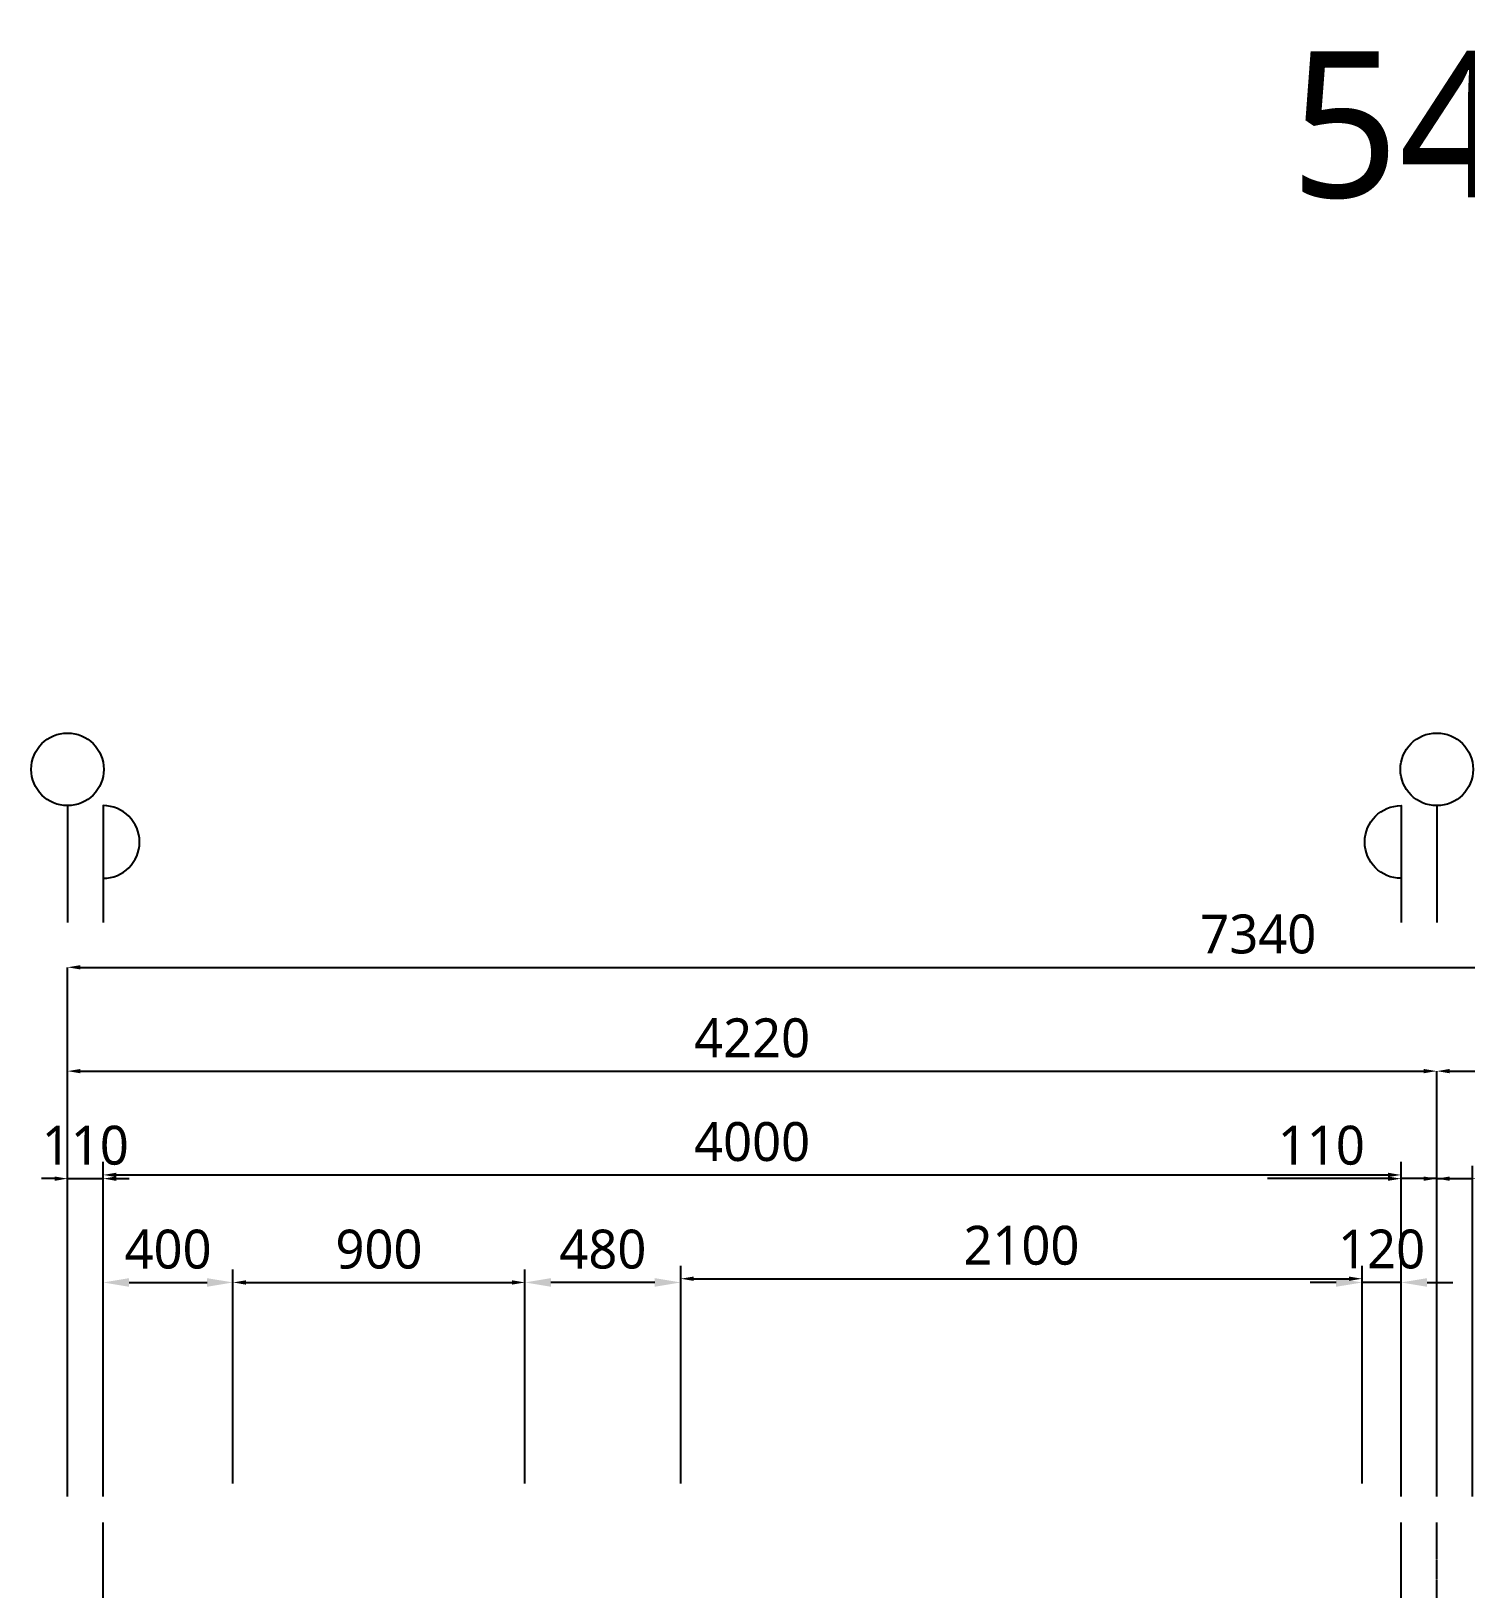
# Model space of a CAD drawing. Extents: x -137 to 14337, y 20899 to 40513.
# Drawn here: x 3320 to 7741, y 35710 to 40513 of the extents above; entities that cross this region are included whole.
import ezdxf

# ---------------------------------------------------------------- set-up
doc = ezdxf.new("R2010")
doc.units = 0
doc.header["$MEASUREMENT"] = 0
doc.linetypes.add('UP-LT-1', pattern=[62, 60, -1, 0, -1])
for name, color, linetype in [('54B_A-CEN', 1, 'UP-LT-1'), ('54B_A-MC', 171, 'Continuous'), ('54B_AA-AXIS-BUBL', 7, 'Continuous'), ('54B_AA-XXXX-DIMS', 7, 'Continuous'), ('54B_DIM', 7, 'Continuous'), ('UP-SHEET', 7, 'Continuous')]:
    doc.layers.add(name, color=color, linetype=linetype)
doc.styles.add('UP-A31-REDRAW', font='malgun.ttf')
doc.dimstyles.new('ISO-25', dxfattribs={"dimtxt": 2.5, "dimasz": 2.5, "dimexe": 1.25, "dimexo": 0.625, "dimtad": 1, "dimdsep": 46, "dimtxsty": 'Standard', "dimcen": 2.5, "dimadec": 0, "dimazin": 0, "dimtfac": 1, "dimtmove": 0, "dimatfit": 3, "dimfxl": 1, "dimarcsym": 0})

# ---------------------------------------------------------------- blocks, each defined once
blk = doc.blocks.new('*D6')
at = {"layer": '54B_AA-XXXX-DIMS', "color": 0, "lineweight": -2, "transparency": 16777216}
for p, q in [((3541.5, 35994.8), (3541.5, 37026.4)), ((7541.5, 35994.8), (7541.5, 37026.4)), ((3581.5, 36986.4), (7501.5, 36986.4))]:
    blk.add_line(p, q, dxfattribs=at)
at = {"layer": '54B_AA-XXXX-DIMS', "color": 0, "transparency": 16777216}
for points in [[(3581.5, 36993.1), (3581.5, 36979.8), (3541.5, 36986.4)], [(7501.5, 36993.1), (7501.5, 36979.8), (7541.5, 36986.4)]]:
    blk.add_solid(points, dxfattribs=at)
at = {"layer": 'Defpoints', "color": 0, "transparency": 16777216}
for p in [(7541.5, 36986.4), (3541.5, 35914.8), (7541.5, 35914.8)]:
    blk.add_point(p, dxfattribs=at)
at = {"layer": '54B_AA-XXXX-DIMS', "color": 3, "transparency": 16777216, "insert": (5541.5, 37088.4), "char_height": 120, "attachment_point": 5, "style": 'UP-A31-REDRAW'}
blk.add_mtext('4000', dxfattribs=at)
blk = doc.blocks.new('*D7')
at = {"layer": '54B_DIM', "color": 7, "lineweight": -2, "transparency": 16777216}
for p, q in [((3431.5, 35994.8), (3431.5, 37306.4)), ((3471.5, 37306.4), (7611.5, 37306.4)), ((7651.5, 35994.8), (7651.5, 37306.4))]:
    blk.add_line(p, q, dxfattribs=at)
at = {"layer": '54B_DIM', "color": 7, "transparency": 16777216}
for points in [[(3471.5, 37313.1), (3471.5, 37299.8), (3431.5, 37306.4)], [(7611.5, 37313.1), (7611.5, 37299.8), (7651.5, 37306.4)]]:
    blk.add_solid(points, dxfattribs=at)
at = {"layer": 'Defpoints', "color": 0, "transparency": 16777216}
for p in [(7651.5, 37306.4), (3431.5, 35914.8), (7651.5, 35914.8)]:
    blk.add_point(p, dxfattribs=at)
at = {"layer": '54B_DIM', "color": 3, "transparency": 16777216, "insert": (5541.5, 37408.4), "char_height": 120, "attachment_point": 5, "style": 'UP-A31-REDRAW'}
blk.add_mtext('4220', dxfattribs=at)
blk = doc.blocks.new('*D8')
at = {"layer": '54B_DIM', "color": 7, "lineweight": -2, "transparency": 16777216}
for p, q in [((7651.5, 35994.8), (7651.5, 37306.4)), ((7691.5, 37306.4), (10731.5, 37306.4)), ((10771.5, 35994.8), (10771.5, 37306.4))]:
    blk.add_line(p, q, dxfattribs=at)
at = {"layer": '54B_DIM', "color": 7, "transparency": 16777216}
for points in [[(7691.5, 37313.1), (7691.5, 37299.8), (7651.5, 37306.4)], [(10731.5, 37313.1), (10731.5, 37299.8), (10771.5, 37306.4)]]:
    blk.add_solid(points, dxfattribs=at)
at = {"layer": 'Defpoints', "color": 0, "transparency": 16777216}
for p in [(10771.5, 37306.4), (7651.5, 35914.8), (10771.5, 35914.8)]:
    blk.add_point(p, dxfattribs=at)
at = {"layer": '54B_DIM', "color": 3, "transparency": 16777216, "insert": (9211.5, 37408.8), "char_height": 120, "attachment_point": 5, "style": 'UP-A31-REDRAW'}
blk.add_mtext('3120', dxfattribs=at)
blk = doc.blocks.new('*D9')
at = {"layer": '54B_DIM', "color": 7, "lineweight": -2, "transparency": 16777216}
for p, q in [((3431.5, 35994.8), (3431.5, 37626.4)), ((3471.5, 37626.4), (10731.5, 37626.4)), ((10771.5, 35994.8), (10771.5, 37626.4))]:
    blk.add_line(p, q, dxfattribs=at)
at = {"layer": '54B_DIM', "color": 7, "transparency": 16777216}
for points in [[(3471.5, 37633.1), (3471.5, 37619.8), (3431.5, 37626.4)], [(10731.5, 37633.1), (10731.5, 37619.8), (10771.5, 37626.4)]]:
    blk.add_solid(points, dxfattribs=at)
at = {"layer": 'Defpoints', "color": 0, "transparency": 16777216}
for p in [(10771.5, 37626.4), (3431.5, 35914.8), (10771.5, 35914.8)]:
    blk.add_point(p, dxfattribs=at)
at = {"layer": '54B_DIM', "color": 3, "transparency": 16777216, "insert": (7101.5, 37728.4), "char_height": 120, "attachment_point": 5, "style": 'UP-A31-REDRAW'}
blk.add_mtext('7340', dxfattribs=at)
blk = doc.blocks.new('*D14')
at = {"layer": '54B_AA-XXXX-DIMS', "color": 0, "lineweight": -2, "transparency": 16777216}
for p, q in [((3541.5, 36034.8), (3541.5, 36694.9)), ((3941.5, 36034.8), (3941.5, 36694.9)), ((3621.5, 36654.9), (3861.5, 36654.9))]:
    blk.add_line(p, q, dxfattribs=at)
at = {"layer": '54B_AA-XXXX-DIMS', "color": 0, "transparency": 16777216}
for points in [[(3621.5, 36668.2), (3621.5, 36641.6), (3541.5, 36654.9)], [(3861.5, 36668.2), (3861.5, 36641.6), (3941.5, 36654.9)]]:
    blk.add_solid(points, dxfattribs=at)
at = {"layer": 'Defpoints', "color": 0, "transparency": 16777216}
for p in [(3941.5, 36654.9), (3541.5, 35914.8), (3941.5, 35914.8)]:
    blk.add_point(p, dxfattribs=at)
at = {"layer": '54B_AA-XXXX-DIMS', "color": 3, "transparency": 16777216, "insert": (3741.5, 36756.9), "char_height": 120, "attachment_point": 5, "style": 'UP-A31-REDRAW'}
blk.add_mtext('400', dxfattribs=at)
blk = doc.blocks.new('*D15')
at = {"layer": '54B_AA-XXXX-DIMS', "color": 0, "lineweight": -2, "transparency": 16777216}
for p, q in [((3941.5, 36034.8), (3941.5, 36694.9)), ((4841.5, 36034.8), (4841.5, 36694.9)), ((3981.5, 36654.9), (4801.5, 36654.9))]:
    blk.add_line(p, q, dxfattribs=at)
at = {"layer": '54B_AA-XXXX-DIMS', "color": 0, "transparency": 16777216}
for points in [[(3981.5, 36661.6), (3981.5, 36648.2), (3941.5, 36654.9)], [(4801.5, 36661.6), (4801.5, 36648.2), (4841.5, 36654.9)]]:
    blk.add_solid(points, dxfattribs=at)
at = {"layer": 'Defpoints', "color": 0, "transparency": 16777216}
for p in [(4841.5, 36654.9), (3941.5, 35914.8), (4841.5, 35914.8)]:
    blk.add_point(p, dxfattribs=at)
at = {"layer": '54B_AA-XXXX-DIMS', "color": 3, "transparency": 16777216, "insert": (4391.5, 36756.9), "char_height": 120, "attachment_point": 5, "style": 'UP-A31-REDRAW'}
blk.add_mtext('900', dxfattribs=at)
blk = doc.blocks.new('*D16')
at = {"layer": '54B_AA-XXXX-DIMS', "color": 0, "lineweight": -2, "transparency": 16777216}
for p, q in [((5321.5, 36034.8), (5321.5, 36706.4)), ((7421.5, 36034.8), (7421.5, 36706.4)), ((5361.5, 36666.4), (7381.5, 36666.4))]:
    blk.add_line(p, q, dxfattribs=at)
at = {"layer": '54B_AA-XXXX-DIMS', "color": 0, "transparency": 16777216}
for points in [[(5361.5, 36673.1), (5361.5, 36659.8), (5321.5, 36666.4)], [(7381.5, 36673.1), (7381.5, 36659.8), (7421.5, 36666.4)]]:
    blk.add_solid(points, dxfattribs=at)
at = {"layer": 'Defpoints', "color": 0, "transparency": 16777216}
for p in [(7421.5, 36666.4), (5321.5, 35914.8), (7421.5, 35914.8)]:
    blk.add_point(p, dxfattribs=at)
at = {"layer": '54B_AA-XXXX-DIMS', "color": 3, "transparency": 16777216, "insert": (6371.5, 36768.8), "char_height": 120, "attachment_point": 5, "style": 'UP-A31-REDRAW'}
blk.add_mtext('2100', dxfattribs=at)
blk = doc.blocks.new('*D17')
at = {"layer": '54B_AA-XXXX-DIMS', "color": 0, "lineweight": -2, "transparency": 16777216}
for p, q in [((7421.5, 36034.8), (7421.5, 36694.9)), ((7541.5, 36034.8), (7541.5, 36694.9)), ((7341.5, 36654.9), (7261.5, 36654.9)), ((7541.5, 36654.9), (7421.5, 36654.9)), ((7621.5, 36654.9), (7701.5, 36654.9))]:
    blk.add_line(p, q, dxfattribs=at)
at = {"layer": '54B_AA-XXXX-DIMS', "color": 0, "transparency": 16777216}
for points in [[(7341.5, 36668.2), (7341.5, 36641.6), (7421.5, 36654.9)], [(7621.5, 36668.2), (7621.5, 36641.6), (7541.5, 36654.9)]]:
    blk.add_solid(points, dxfattribs=at)
at = {"layer": 'Defpoints', "color": 0, "transparency": 16777216}
for p in [(7421.5, 36654.9), (7421.5, 35914.8), (7541.5, 35914.8)]:
    blk.add_point(p, dxfattribs=at)
at = {"layer": '54B_AA-XXXX-DIMS', "color": 3, "transparency": 16777216, "insert": (7481.5, 36757.2), "char_height": 120, "attachment_point": 5, "style": 'UP-A31-REDRAW'}
blk.add_mtext('120', dxfattribs=at)
blk = doc.blocks.new('*D18')
at = {"layer": '54B_DIM', "color": 7, "lineweight": -2, "transparency": 16777216}
for p, q in [((7651.5, 35994.8), (7651.5, 37014.9)), ((7761.5, 35994.8), (7761.5, 37014.9)), ((7611.5, 36974.9), (7571.5, 36974.9)), ((7651.5, 36974.9), (7761.5, 36974.9)), ((7801.5, 36974.9), (8172.8, 36974.9))]:
    blk.add_line(p, q, dxfattribs=at)
at = {"layer": '54B_DIM', "color": 7, "transparency": 16777216}
for points in [[(7611.5, 36981.6), (7611.5, 36968.2), (7651.5, 36974.9)], [(7801.5, 36981.6), (7801.5, 36968.2), (7761.5, 36974.9)]]:
    blk.add_solid(points, dxfattribs=at)
at = {"layer": 'Defpoints', "color": 0, "transparency": 16777216}
for p in [(7761.5, 36974.9), (7651.5, 35914.8), (7761.5, 35914.8)]:
    blk.add_point(p, dxfattribs=at)
at = {"layer": '54B_DIM', "color": 3, "transparency": 16777216, "insert": (8007.1, 37077.2), "char_height": 120, "attachment_point": 5, "style": 'UP-A31-REDRAW'}
blk.add_mtext('110', dxfattribs=at)
blk = doc.blocks.new('*D34')
at = {"layer": '54B_DIM', "color": 7, "lineweight": -2, "transparency": 16777216}
for p, q in [((7541.5, 35994.8), (7541.5, 37014.9)), ((7651.5, 35994.8), (7651.5, 37014.9)), ((7501.5, 36974.9), (7130.3, 36974.9)), ((7651.5, 36974.9), (7541.5, 36974.9)), ((7691.5, 36974.9), (7731.5, 36974.9))]:
    blk.add_line(p, q, dxfattribs=at)
at = {"layer": '54B_DIM', "color": 7, "transparency": 16777216}
for points in [[(7501.5, 36981.6), (7501.5, 36968.2), (7541.5, 36974.9)], [(7691.5, 36981.6), (7691.5, 36968.2), (7651.5, 36974.9)]]:
    blk.add_solid(points, dxfattribs=at)
at = {"layer": 'Defpoints', "color": 0, "transparency": 16777216}
for p in [(7541.5, 36974.9), (7541.5, 35914.8), (7651.5, 35914.8)]:
    blk.add_point(p, dxfattribs=at)
at = {"layer": '54B_DIM', "color": 3, "transparency": 16777216, "insert": (7295.9, 37077.2), "char_height": 120, "attachment_point": 5, "style": 'UP-A31-REDRAW'}
blk.add_mtext('110', dxfattribs=at)
blk = doc.blocks.new('*D35')
at = {"layer": '54B_DIM', "color": 7, "lineweight": -2, "transparency": 16777216}
for p, q in [((3431.5, 35994.8), (3431.5, 37014.9)), ((3541.5, 35994.8), (3541.5, 37014.9)), ((3391.5, 36974.9), (3351.5, 36974.9)), ((3431.5, 36974.9), (3541.5, 36974.9)), ((3581.5, 36974.9), (3621.5, 36974.9))]:
    blk.add_line(p, q, dxfattribs=at)
at = {"layer": '54B_DIM', "color": 7, "transparency": 16777216}
for points in [[(3391.5, 36981.6), (3391.5, 36968.2), (3431.5, 36974.9)], [(3581.5, 36981.6), (3581.5, 36968.2), (3541.5, 36974.9)]]:
    blk.add_solid(points, dxfattribs=at)
at = {"layer": 'Defpoints', "color": 0, "transparency": 16777216}
for p in [(3541.5, 36974.9), (3431.5, 35914.8), (3541.5, 35914.8)]:
    blk.add_point(p, dxfattribs=at)
at = {"layer": '54B_DIM', "color": 3, "transparency": 16777216, "insert": (3486.5, 37077.2), "char_height": 120, "attachment_point": 5, "style": 'UP-A31-REDRAW'}
blk.add_mtext('110', dxfattribs=at)
blk = doc.blocks.new('*D60')
at = {"layer": '54B_AA-XXXX-DIMS', "color": 0, "lineweight": -2, "transparency": 16777216}
for p, q in [((4841.5, 36034.8), (4841.5, 36694.9)), ((5321.5, 36034.8), (5321.5, 36694.9)), ((5241.5, 36654.9), (4921.5, 36654.9))]:
    blk.add_line(p, q, dxfattribs=at)
at = {"layer": '54B_AA-XXXX-DIMS', "color": 0, "transparency": 16777216}
for points in [[(4921.5, 36668.2), (4921.5, 36641.6), (4841.5, 36654.9)], [(5241.5, 36668.2), (5241.5, 36641.6), (5321.5, 36654.9)]]:
    blk.add_solid(points, dxfattribs=at)
at = {"layer": 'Defpoints', "color": 0, "transparency": 16777216}
for p in [(4841.5, 36654.9), (4841.5, 35914.8), (5321.5, 35914.8)]:
    blk.add_point(p, dxfattribs=at)
at = {"layer": '54B_AA-XXXX-DIMS', "color": 3, "transparency": 16777216, "insert": (5081.5, 36756.9), "char_height": 120, "attachment_point": 5, "style": 'UP-A31-REDRAW'}
blk.add_mtext('480', dxfattribs=at)

msp = doc.modelspace()

# ---------------------------------------------------------------- linework, layer by layer
at = {"layer": '54B_A-CEN'}
msp.add_line((7651.5, 34621), (7651.5, 35914.8), dxfattribs=at)
at = {"layer": '54B_A-MC'}
for p, q in [((3541.5, 34621), (3541.5, 35914.8)), ((7541.5, 34621), (7541.5, 35914.8))]:
    msp.add_line(p, q, dxfattribs=at)
at = {"layer": '54B_AA-AXIS-BUBL'}
for p, q in [((3431.5, 38124.8), (3431.5, 37764.8)), ((7651.5, 38124.8), (7651.5, 37764.8))]:
    msp.add_line(p, q, dxfattribs=at)
for points in [[(3541.5, 37900.8, 1), (3541.5, 38124.8), (3541.5, 37764.8)], [(7541.5, 37900.8, -1), (7541.5, 38124.8), (7541.5, 37764.8)]]:
    msp.add_lwpolyline(points, format="xyb", dxfattribs=at)
for centre in [(3431.5, 38236.8), (7651.5, 38236.8)]:
    msp.add_circle(centre, 112, dxfattribs=at)

# ---------------------------------------------------------------- texts
at = {"layer": 'UP-SHEET', "style": 'UP-A31-REDRAW'}
msp.add_text('54 기본형', height=450, dxfattribs=at).set_placement((7200, 40000))

# ---------------------------------------------------------------- dimensions: what is measured, and where the dimension line sits
at = {"layer": '54B_AA-XXXX-DIMS'}
for base, p1, p2, override, picture, middle in [((7541.5, 36986.4), (3541.5, 35914.8), (7541.5, 35914.8), {"dimscale": 40, "dimtxt": 3, "dimasz": 1, "dimexe": 1, "dimexo": 2, "dimgap": 1, "dimdec": 0, "dimlfac": 1, "dimtxsty": 'UP-A31-REDRAW', "dimclrd": 0, "dimclre": 0, "dimclrt": 3}, '*D6', (5541.5, 36986.4)), ((3941.5, 36654.9), (3541.5, 35914.8), (3941.5, 35914.8), {"dimscale": 40, "dimtxt": 3, "dimasz": 2, "dimexe": 1, "dimexo": 3, "dimgap": 1, "dimdec": 0, "dimlfac": 1, "dimtxsty": 'UP-A31-REDRAW', "dimclrd": 0, "dimclre": 0, "dimclrt": 3}, '*D14', (3741.5, 36654.9)), ((4841.5, 36654.9), (3941.5, 35914.8), (4841.5, 35914.8), {"dimscale": 40, "dimtxt": 3, "dimasz": 1, "dimexe": 1, "dimexo": 3, "dimgap": 1, "dimdec": 0, "dimlfac": 1, "dimtxsty": 'UP-A31-REDRAW', "dimclrd": 0, "dimclre": 0, "dimclrt": 3}, '*D15', (4391.5, 36654.9)), ((7421.5, 36666.4), (5321.5, 35914.8), (7421.5, 35914.8), {"dimscale": 40, "dimtxt": 3, "dimasz": 1, "dimexe": 1, "dimexo": 3, "dimgap": 1, "dimdec": 0, "dimlfac": 1, "dimtxsty": 'UP-A31-REDRAW', "dimclrd": 0, "dimclre": 0, "dimclrt": 3}, '*D16', (6371.5, 36666.4))]:
    dim = msp.add_linear_dim(base=base, p1=p1, p2=p2, dimstyle='ISO-25', override=override, dxfattribs=at)
    dim.commit()
    dim.dimension.update_dxf_attribs({"geometry": picture, "text_midpoint": middle, "dimtype": 128})
for base, p1, p2, picture, middle in [((4841.5, 36654.9), (5321.5, 35914.8), (4841.5, 35914.8), '*D60', (5081.5, 36654.9)), ((7421.5, 36654.9), (7541.5, 35914.8), (7421.5, 35914.8), '*D17', (7481.5, 36654.9))]:
    dim = msp.add_linear_dim(base=base, p1=p1, p2=p2, angle=180, dimstyle='ISO-25', override={"dimscale": 40, "dimtxt": 3, "dimasz": 2, "dimexe": 1, "dimexo": 3, "dimgap": 1, "dimdec": 0, "dimlfac": 1, "dimtxsty": 'UP-A31-REDRAW', "dimclrd": 0, "dimclre": 0, "dimclrt": 3}, dxfattribs=at)
    dim.commit()
    dim.dimension.update_dxf_attribs({"geometry": picture, "text_midpoint": middle, "dimtype": 128})
at = {"layer": '54B_DIM'}
for base, p1, p2, override, picture, middle in [((10771.5, 37626.4), (3431.5, 35914.8), (10771.5, 35914.8), {"dimscale": 40, "dimtxt": 3, "dimasz": 1, "dimexe": 0, "dimexo": 2, "dimgap": 1, "dimdec": 0, "dimlfac": 1, "dimtxsty": 'UP-A31-REDRAW', "dimclrd": 7, "dimclre": 7, "dimclrt": 3}, '*D9', (7101.5, 37626.4)), ((7651.5, 37306.4), (3431.5, 35914.8), (7651.5, 35914.8), {"dimscale": 40, "dimtxt": 3, "dimasz": 1, "dimexe": 0, "dimexo": 2, "dimgap": 1, "dimdec": 0, "dimlfac": 1, "dimtxsty": 'UP-A31-REDRAW', "dimclrd": 7, "dimclre": 7, "dimclrt": 3}, '*D7', (5541.5, 37306.4)), ((10771.5, 37306.4), (7651.5, 35914.8), (10771.5, 35914.8), {"dimscale": 40, "dimtxt": 3, "dimasz": 1, "dimexe": 0, "dimexo": 2, "dimgap": 1, "dimdec": 0, "dimlfac": 1, "dimtxsty": 'UP-A31-REDRAW', "dimclrd": 7, "dimclre": 7, "dimclrt": 3}, '*D8', (9211.5, 37306.4)), ((7541.5, 36974.9), (7651.5, 35914.8), (7541.5, 35914.8), {"dimscale": 40, "dimtxt": 3, "dimasz": 1, "dimexe": 1, "dimexo": 2, "dimgap": 1, "dimdec": 0, "dimlfac": 1, "dimtxsty": 'UP-A31-REDRAW', "dimclrd": 7, "dimclre": 7, "dimclrt": 3}, '*D34', (7295.9, 36974.9)), ((7761.5, 36974.9), (7651.5, 35914.8), (7761.5, 35914.8), {"dimscale": 40, "dimtxt": 3, "dimasz": 1, "dimexe": 1, "dimexo": 2, "dimgap": 1, "dimdec": 0, "dimlfac": 1, "dimtxsty": 'UP-A31-REDRAW', "dimclrd": 7, "dimclre": 7, "dimclrt": 3}, '*D18', (8007.1, 36974.9))]:
    dim = msp.add_linear_dim(base=base, p1=p1, p2=p2, dimstyle='ISO-25', override=override, dxfattribs=at)
    dim.commit()
    dim.dimension.update_dxf_attribs({"geometry": picture, "text_midpoint": middle, "dimtype": 128})
dim = msp.add_linear_dim(base=(3541.5, 36974.9), p1=(3431.5, 35914.8), p2=(3541.5, 35914.8), angle=180, dimstyle='ISO-25', override={"dimscale": 40, "dimtxt": 3, "dimasz": 1, "dimexe": 1, "dimexo": 2, "dimgap": 1, "dimdec": 0, "dimlfac": 1, "dimtxsty": 'UP-A31-REDRAW', "dimclrd": 7, "dimclre": 7, "dimclrt": 3}, dxfattribs=at)
dim.commit()
dim.dimension.update_dxf_attribs({"geometry": '*D35', "text_midpoint": (3486.5, 36974.9), "dimtype": 128})

doc.saveas('drawing.dxf')
